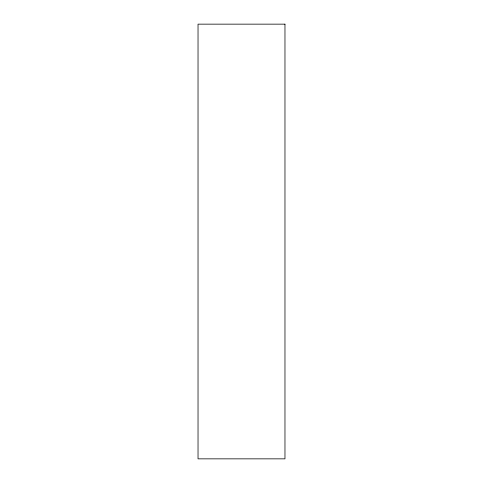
<?xml version="1.0" encoding="UTF-8"?>
<svg xmlns="http://www.w3.org/2000/svg" width="483" height="483" viewBox="0 0 483 483"><rect width="100%" height="100%" fill="white"/><g stroke="black" fill="none" stroke-linecap="round" stroke-linejoin="round"><path stroke-width="0.72" d="M284.97 24.15L198.03 24.15L198.03 458.85L284.97 458.85L284.97 24.15"/></g></svg>
